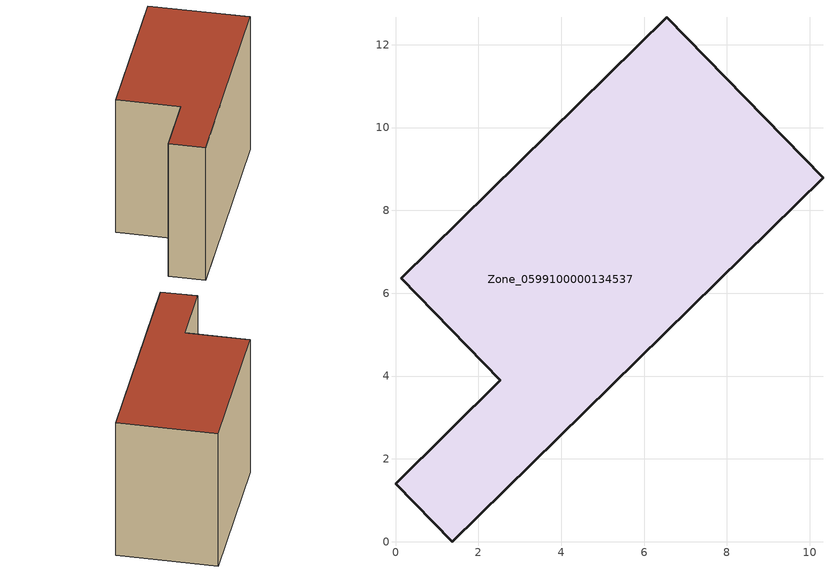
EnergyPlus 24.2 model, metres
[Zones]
Zone_0599100000134537
 floor ground (C_G): 0,1.41 2.53,3.9 0.14,6.36 6.54,12.66 10.32,8.79 1.37,0 z0
 wall outside (C_F): 2.53,3.9 0,1.41 1.37,0 10.32,8.79 6.54,12.66 0.14,6.36 2.53,3.9 z0:8.17
 roof outside (C_R): 6.54,12.66 0.14,6.36 2.53,3.9 0,1.41 1.37,0 10.32,8.79 z8.17
[BUILDING]
Pand.0599100000134537: North Axis=0; Terrain=City; Loads Convergence Tolerance Value=0.04; Temperature Convergence Tolerance Value=0.4; Solar Distribution=FullExterior; Maximum Number of Warmup Days=25; Minimum Number of Warmup Days=1
[Site:Location]
Rotterdam.The.Hague.AP_ZH_NLD Design_Conditions: Latitude=51.96; Longitude=4.45; Time Zone=1; Elevation=-4.5
[SITE:GROUNDTEMPERATURE:BUILDINGSURFACE]
18, 18, 18, 18, 18, 18, 18, 18, 18, 18, 18, 18
[MATERIAL] Thermal Absorptance=0.9; Solar Absorptance=0.7; Visible Absorptance=0.7
Name | Roughness | Thickness | Conductivity | Density | Specific Heat
G.TI.1975-1991 | MediumSmooth | 0.15 | 0.288461 | 540 | 1210
F.TI.1975-1991 | Rough | 0.3 | 0.230769 | 1920 | 840
R.TI.1975-1991 | MediumRough | 0.2 | 0.153846 | 1500 | 1000
[CONSTRUCTION]
C_G: G.TI.1975-1991
C_F: F.TI.1975-1991
C_R: R.TI.1975-1991
[ZONE]
Zone_0599100000134537: Type=1; Multiplier=1; Ceiling Height=Autocalculate; Volume=Autocalculate; Floor Area=autocalculate; Part of Total Floor Area=Yes
[ZONEINFILTRATION:DESIGNFLOWRATE]
Infil_Zone_0599100000134537: Zone or ZoneList or Space or SpaceList=Zone_0599100000134537; Schedule=AlwaysOn; Design Flow Rate Calculation Method=Flow/Area; Flow Rate per Floor Area=0.003; Constant Term Coefficient=1; Temperature Term Coefficient=0; Velocity Term Coefficient=0; Velocity Squared Term Coefficient=0
[HVACTEMPLATE:ZONE:IDEALLOADSAIRSYSTEM]
Zone_0599100000134537: Maximum Heating Supply Air Temperature=50; Minimum Cooling Supply Air Temperature=13; Maximum Heating Supply Air Humidity Ratio=0.0156; Minimum Cooling Supply Air Humidity Ratio=0.0077; Heating Limit=NoLimit; Cooling Limit=NoLimit; Dehumidification Control Type=ConstantSensibleHeatRatio; Cooling Sensible Heat Ratio=0.7; Dehumidification Setpoint=60; Humidification Control Type=None; Humidification Setpoint=30; Outdoor Air Method=None; Outdoor Air Flow Rate per Person=0.00944; Outdoor Air Flow Rate per Zone Floor Area=0; Outdoor Air Flow Rate per Zone=0; Demand Controlled Ventilation Type=None; Outdoor Air Economizer Type=NoEconomizer; Heat Recovery Type=None; Sensible Heat Recovery Effectiveness=0.7; Latent Heat Recovery Effectiveness=0.65
[ZONECONTROL:THERMOSTAT]
ThermostatControl_Zone_0599100000134537: Zone or ZoneList=Zone_0599100000134537; Control Type Schedule=DualSetpointControlType; Control 1=Thermostat_Zone_0599100000134537; Temperature Difference Between Cutout And Setpoint=0
[THERMOSTATSETPOINT:DUALSETPOINT]
Thermostat_Zone_0599100000134537: Heating Setpoint Temperature Schedule=HeatingSetpoint_Zone_0599100000134537; Cooling Setpoint Temperature Schedule=CoolingSetpoint_Zone_0599100000134537
[SCHEDULE:COMPACT]
HeatingSetpoint_Zone_0599100000134537: Through: 12/31, For: AllDays, Until: 24:00, 21
CoolingSetpoint_Zone_0599100000134537: Through: 12/31, For: AllDays, Until: 24:00, 24
DualSetpointControlType: Through: 12/31, For: AllDays, Until: 24:00, 4
AlwaysOn: Through: 12/31, For: AllDays, Until: 24:00, 1
